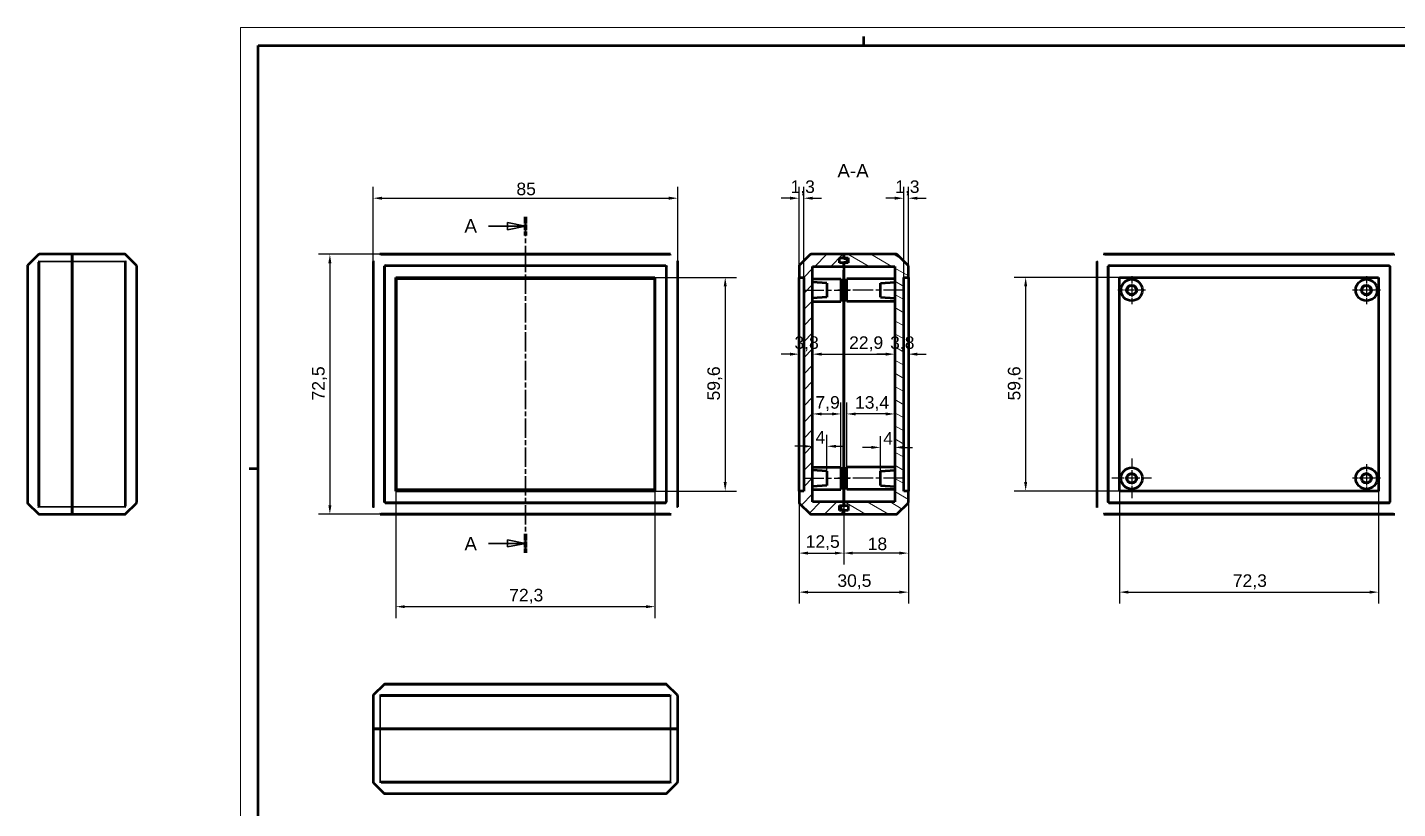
# Model space of a CAD drawing. Extents: x -59 to 594, y 0 to 420.
# Drawn here: x -59.4 to 322.9, y 202.1 to 420 of the extents above; entities that cross this region are included whole.
import ezdxf

# ---------------------------------------------------------------- set-up
doc = ezdxf.new("R2010")
doc.units = 0
doc.linetypes.add('CHAIN', pattern=[0.3543, 0.2362, -0.0295, 0.0591, -0.0295])
doc.linetypes.add('LONG_DASH_DOTTED', pattern=[0.3001, 0.2362, -0.0295, 0.0049, -0.0295])
doc.layers.get('0').update_dxf_attribs({"lineweight": 25})
for name, color, linetype, lineweight in [('Centro(ISO)', 179, 'CHAIN', 25), ('Geometria schizzo(ISO)', 7, 'Continuous', 50), ('Linea del centro(ISO)', 179, 'CHAIN', 25), ('Linee di vista in sezione(ISO)', 7, 'LONG_DASH_DOTTED', 35), ('Quote(ISO)', 7, 'Continuous', 25), ('Simboli(ISO)', 7, 'Continuous', 25), ('Spigoli tangenti visibili(ISO)', 251, 'Continuous', 30), ('Spigoli visibili(ISO)', 7, 'Continuous', 50), ('Tratteggio', 3, 'Continuous', 9)]:
    doc.layers.add(name, color=color, linetype=linetype, lineweight=lineweight)
doc.styles.add('DEFAULT-ISO~0', font='ARIAL.TTF')
doc.styles.add('Stile testo32', font='ARIAL.TTF')
doc.dimstyles.new('DEFAULT-ISO-Metodo 1b', dxfattribs={"dimtxt": 3.5, "dimasz": 2.5, "dimexe": 3.175, "dimexo": 0, "dimgap": 0.762, "dimtad": 1, "dimtoh": 1, "dimrnd": 1e-08, "dimtxsty": 'DEFAULT-ISO~0', "dimcen": 0.09, "dimdle": 10, "dimclrd": 2, "dimclre": 2, "dimclrt": 6, "dimazin": 2, "dimtfac": 0.714286, "dimtofl": 0, "dimtmove": 0, "dimatfit": 3, "dimfxl": 0, "dimtolj": 1, "dimlwd": 25, "dimlwe": 25, "dimarcsym": 0})

# ---------------------------------------------------------------- blocks, each defined once
blk = doc.blocks.new('SezioneConv2d0')
at = {"layer": 'Linee di vista in sezione(ISO)', "linetype": 'CHAIN', "ltscale": 22.695393}
blk.add_line((79.54, 367.16), (79.54, 273.47), dxfattribs=at)
at = {"layer": 'Linee di vista in sezione(ISO)', "lineweight": 70, "ltscale": 6.875532}
for p, q in [((79.54, 367.16), (79.54, 361.92)), ((79.54, 278.71), (79.54, 273.47))]:
    blk.add_line(p, q, dxfattribs=at)
at = {"layer": 'Linee di vista in sezione(ISO)', "linetype": 'Continuous'}
for p, q in [((69.23, 364.54), (74.54, 364.54)), ((79.54, 364.54), (74.54, 365.54)), ((74.54, 365.54), (74.54, 363.54)), ((74.54, 364.54), (79.54, 364.54)), ((74.54, 363.54), (79.54, 364.54)), ((69.23, 276.09), (74.54, 276.09)), ((79.54, 276.09), (74.54, 277.09)), ((74.54, 277.09), (74.54, 275.09)), ((74.54, 276.09), (79.54, 276.09)), ((74.54, 275.09), (79.54, 276.09))]:
    blk.add_line(p, q, dxfattribs=at)
at = {"layer": 'Linee di vista in sezione(ISO)', "linetype": 'Continuous', "flags": 128}
for points in [[(74.54, 363.54), (79.54, 364.54)], [(74.54, 275.09), (79.54, 276.09)]]:
    blk.add_lwpolyline(points, dxfattribs=at)
at = {"layer": 'Linee di vista in sezione(ISO)'}
for points in [[(74.54, 363.54), (79.54, 364.54), (74.54, 365.54), (74.54, 363.54)], [(74.54, 275.09), (79.54, 276.09), (74.54, 277.09), (74.54, 275.09)]]:
    blk.add_solid(points, dxfattribs=at)
at = {"layer": 'Linee di vista in sezione(ISO)', "insert": (62.52, 362.78), "char_height": 3.75, "attachment_point": 7, "style": 'Stile testo32'}
blk.add_mtext('A', dxfattribs=at)
at = {"layer": 'Linee di vista in sezione(ISO)', "insert": (62.52, 274.1), "char_height": 3.75, "attachment_point": 7, "line_spacing_factor": 3.033425, "style": 'Stile testo32'}
blk.add_mtext('A', dxfattribs=at)
blk = doc.blocks.new('*D61')
at = {"layer": 'Defpoints', "color": 0, "linetype": 'Continuous'}
for p in [(115.69, 350.28), (115.69, 290.68), (135.28, 290.68)]:
    blk.add_point(p, dxfattribs=at)
at = {"layer": 'Quote(ISO)', "color": 2, "linetype": 'Continuous', "lineweight": 25}
for p, q in [((115.69, 350.28), (138.46, 350.28)), ((135.28, 347.78), (135.28, 293.18)), ((115.69, 290.68), (138.46, 290.68))]:
    blk.add_line(p, q, dxfattribs=at)
at = {"layer": 'Quote(ISO)', "color": 2, "linetype": 'Continuous'}
for points in [[(134.86, 347.78), (135.7, 347.78), (135.28, 350.28)], [(134.86, 293.18), (135.7, 293.18), (135.28, 290.68)]]:
    blk.add_solid(points, dxfattribs=at)
at = {"layer": 'Quote(ISO)', "color": 6, "linetype": 'Continuous', "lineweight": 25, "insert": (130.31, 315.94), "char_height": 3.5, "attachment_point": 1, "rotation": 90, "style": 'DEFAULT-ISO~0'}
blk.add_mtext('\\A1;59,6', dxfattribs=at)
blk = doc.blocks.new('*D62')
at = {"layer": 'Defpoints', "color": 0, "linetype": 'Continuous'}
for p in [(43.39, 290.68), (115.69, 290.68), (115.69, 258.43)]:
    blk.add_point(p, dxfattribs=at)
at = {"layer": 'Quote(ISO)', "color": 2, "linetype": 'Continuous', "lineweight": 25}
for p, q in [((43.39, 290.68), (43.39, 255.25)), ((115.69, 290.68), (115.69, 255.25)), ((45.89, 258.43), (113.19, 258.43))]:
    blk.add_line(p, q, dxfattribs=at)
at = {"layer": 'Quote(ISO)', "color": 2, "linetype": 'Continuous'}
for points in [[(45.89, 258.84), (45.89, 258.01), (43.39, 258.43)], [(113.19, 258.84), (113.19, 258.01), (115.69, 258.43)]]:
    blk.add_solid(points, dxfattribs=at)
at = {"layer": 'Quote(ISO)', "color": 6, "linetype": 'Continuous', "lineweight": 25, "insert": (75.01, 263.4), "char_height": 3.5, "attachment_point": 1, "style": 'DEFAULT-ISO~0'}
blk.add_mtext('\\A1;72,3', dxfattribs=at)
blk = doc.blocks.new('*D63')
at = {"layer": 'Defpoints', "color": 0, "linetype": 'Continuous'}
for p in [(39.26, 356.73), (24.98, 284.23), (39.26, 284.23)]:
    blk.add_point(p, dxfattribs=at)
at = {"layer": 'Quote(ISO)', "color": 2, "linetype": 'Continuous', "lineweight": 25}
for p, q in [((39.26, 356.73), (21.81, 356.73)), ((24.98, 354.23), (24.98, 286.73)), ((39.26, 284.23), (21.81, 284.23))]:
    blk.add_line(p, q, dxfattribs=at)
at = {"layer": 'Quote(ISO)', "color": 2, "linetype": 'Continuous'}
for points in [[(24.56, 354.23), (25.4, 354.23), (24.98, 356.73)], [(24.56, 286.73), (25.4, 286.73), (24.98, 284.23)]]:
    blk.add_solid(points, dxfattribs=at)
at = {"layer": 'Quote(ISO)', "color": 6, "linetype": 'Continuous', "lineweight": 25, "insert": (20.01, 315.94), "char_height": 3.5, "attachment_point": 1, "rotation": 90, "style": 'DEFAULT-ISO~0'}
blk.add_mtext('\\A1;72,5', dxfattribs=at)
blk = doc.blocks.new('*D64')
at = {"layer": 'Defpoints', "color": 0, "linetype": 'Continuous'}
for p in [(122.04, 372.36), (37.04, 354.51), (122.04, 354.51)]:
    blk.add_point(p, dxfattribs=at)
at = {"layer": 'Quote(ISO)', "color": 2, "linetype": 'Continuous', "lineweight": 25}
for p, q in [((37.04, 354.51), (37.04, 375.54)), ((122.04, 354.51), (122.04, 375.54)), ((39.54, 372.36), (119.54, 372.36))]:
    blk.add_line(p, q, dxfattribs=at)
at = {"layer": 'Quote(ISO)', "color": 2, "linetype": 'Continuous'}
for points in [[(39.54, 372.78), (39.54, 371.94), (37.04, 372.36)], [(119.54, 372.78), (119.54, 371.94), (122.04, 372.36)]]:
    blk.add_solid(points, dxfattribs=at)
at = {"layer": 'Quote(ISO)', "color": 6, "linetype": 'Continuous', "lineweight": 25, "insert": (77.02, 376.7), "char_height": 3.5, "attachment_point": 1, "style": 'DEFAULT-ISO~0'}
blk.add_mtext('\\A1;85', dxfattribs=at)
blk = doc.blocks.new('*D65')
at = {"layer": 'Defpoints', "color": 0, "linetype": 'Continuous'}
for p in [(157.18, 372.36), (155.88, 350.28), (157.18, 350.28)]:
    blk.add_point(p, dxfattribs=at)
at = {"layer": 'Quote(ISO)', "color": 2, "linetype": 'Continuous', "lineweight": 25}
for p, q in [((155.88, 350.28), (155.88, 375.54)), ((157.18, 350.28), (157.18, 375.54)), ((153.38, 372.36), (150.88, 372.36)), ((159.68, 372.36), (162.18, 372.36))]:
    blk.add_line(p, q, dxfattribs=at)
at = {"layer": 'Quote(ISO)', "color": 2, "linetype": 'Continuous'}
for points in [[(153.38, 372.78), (153.38, 371.94), (155.88, 372.36)], [(159.68, 372.78), (159.68, 371.94), (157.18, 372.36)]]:
    blk.add_solid(points, dxfattribs=at)
at = {"layer": 'Quote(ISO)', "color": 6, "linetype": 'Continuous', "lineweight": 25, "insert": (153.5, 377.33), "char_height": 3.5, "attachment_point": 1, "style": 'DEFAULT-ISO~0'}
blk.add_mtext('\\A1;1,3', dxfattribs=at)
blk = doc.blocks.new('*D66')
at = {"layer": 'Defpoints', "color": 0, "linetype": 'Continuous'}
for p in [(185.08, 372.36), (185.08, 350.28), (186.38, 350.28)]:
    blk.add_point(p, dxfattribs=at)
at = {"layer": 'Quote(ISO)', "color": 2, "linetype": 'Continuous', "lineweight": 25}
for p, q in [((185.08, 350.28), (185.08, 375.54)), ((186.38, 350.28), (186.38, 375.54)), ((182.58, 372.36), (180.08, 372.36)), ((188.88, 372.36), (191.38, 372.36))]:
    blk.add_line(p, q, dxfattribs=at)
at = {"layer": 'Quote(ISO)', "color": 2, "linetype": 'Continuous'}
for points in [[(182.58, 372.78), (182.58, 371.94), (185.08, 372.36)], [(188.88, 372.78), (188.88, 371.94), (186.38, 372.36)]]:
    blk.add_solid(points, dxfattribs=at)
at = {"layer": 'Quote(ISO)', "color": 6, "linetype": 'Continuous', "lineweight": 25, "insert": (182.7, 377.33), "char_height": 3.5, "attachment_point": 1, "style": 'DEFAULT-ISO~0'}
blk.add_mtext('\\A1;1,3', dxfattribs=at)
blk = doc.blocks.new('*D67')
at = {"layer": 'Defpoints', "color": 0, "linetype": 'Continuous'}
for p in [(155.88, 287.59), (168.38, 287.63), (168.38, 273.37)]:
    blk.add_point(p, dxfattribs=at)
at = {"layer": 'Quote(ISO)', "color": 2, "linetype": 'Continuous', "lineweight": 25}
for p, q in [((155.88, 287.59), (155.88, 270.19)), ((168.38, 287.63), (168.38, 270.19)), ((158.38, 273.37), (165.88, 273.37))]:
    blk.add_line(p, q, dxfattribs=at)
at = {"layer": 'Quote(ISO)', "color": 2, "linetype": 'Continuous'}
for points in [[(158.38, 273.78), (158.38, 272.95), (155.88, 273.37)], [(165.88, 273.78), (165.88, 272.95), (168.38, 273.37)]]:
    blk.add_solid(points, dxfattribs=at)
at = {"layer": 'Quote(ISO)', "color": 6, "linetype": 'Continuous', "lineweight": 25, "insert": (157.73, 278.34), "char_height": 3.5, "attachment_point": 1, "style": 'DEFAULT-ISO~0'}
blk.add_mtext('\\A1;12,5', dxfattribs=at)
blk = doc.blocks.new('*D68')
at = {"layer": 'Defpoints', "color": 0, "linetype": 'Continuous'}
for p in [(186.38, 290.68), (168.38, 287.63), (168.38, 273.37)]:
    blk.add_point(p, dxfattribs=at)
at = {"layer": 'Quote(ISO)', "color": 2, "linetype": 'Continuous', "lineweight": 25}
for p, q in [((186.38, 290.68), (186.38, 270.19)), ((168.38, 287.63), (168.38, 270.19)), ((183.88, 273.37), (170.88, 273.37))]:
    blk.add_line(p, q, dxfattribs=at)
at = {"layer": 'Quote(ISO)', "color": 2, "linetype": 'Continuous'}
for points in [[(170.88, 273.78), (170.88, 272.95), (168.38, 273.37)], [(183.88, 273.78), (183.88, 272.95), (186.38, 273.37)]]:
    blk.add_solid(points, dxfattribs=at)
at = {"layer": 'Quote(ISO)', "color": 6, "linetype": 'Continuous', "lineweight": 25, "insert": (175.03, 277.7), "char_height": 3.5, "attachment_point": 1, "style": 'DEFAULT-ISO~0'}
blk.add_mtext('\\A1;18', dxfattribs=at)
blk = doc.blocks.new('*D73')
at = {"layer": 'Defpoints', "color": 0, "linetype": 'Continuous'}
for p in [(155.88, 290.68), (186.38, 290.68), (186.38, 262.48)]:
    blk.add_point(p, dxfattribs=at)
at = {"layer": 'Quote(ISO)', "color": 2, "linetype": 'Continuous', "lineweight": 25}
for p, q in [((155.88, 290.68), (155.88, 259.3)), ((186.38, 290.68), (186.38, 259.3)), ((158.38, 262.48), (183.88, 262.48))]:
    blk.add_line(p, q, dxfattribs=at)
at = {"layer": 'Quote(ISO)', "color": 2, "linetype": 'Continuous'}
for points in [[(158.38, 262.89), (158.38, 262.06), (155.88, 262.48)], [(183.88, 262.89), (183.88, 262.06), (186.38, 262.48)]]:
    blk.add_solid(points, dxfattribs=at)
at = {"layer": 'Quote(ISO)', "color": 6, "linetype": 'Continuous', "lineweight": 25, "insert": (166.57, 267.45), "char_height": 3.5, "attachment_point": 1, "style": 'DEFAULT-ISO~0'}
blk.add_mtext('\\A1;30,5', dxfattribs=at)
blk = doc.blocks.new('*D74')
at = {"layer": 'Defpoints', "color": 0, "linetype": 'Continuous'}
for p in [(159.68, 329.36), (182.58, 329.36), (182.58, 328.86)]:
    blk.add_point(p, dxfattribs=at)
at = {"layer": 'Quote(ISO)', "color": 2, "linetype": 'Continuous', "lineweight": 25}
blk.add_line((162.18, 328.86), (180.08, 328.86), dxfattribs=at)
at = {"layer": 'Quote(ISO)', "color": 2, "linetype": 'Continuous'}
for points in [[(162.18, 329.27), (162.18, 328.44), (159.68, 328.86)], [(180.08, 329.27), (180.08, 328.44), (182.58, 328.86)]]:
    blk.add_solid(points, dxfattribs=at)
at = {"layer": 'Quote(ISO)', "color": 6, "linetype": 'Continuous', "lineweight": 25, "insert": (169.85, 333.83), "char_height": 3.5, "attachment_point": 1, "style": 'DEFAULT-ISO~0'}
blk.add_mtext('\\A1;22,9', dxfattribs=at)
blk = doc.blocks.new('*D75')
at = {"layer": 'Defpoints', "color": 0, "linetype": 'Continuous'}
for p in [(159.68, 328.86), (155.88, 322.98), (159.68, 322.98)]:
    blk.add_point(p, dxfattribs=at)
at = {"layer": 'Quote(ISO)', "color": 2, "linetype": 'Continuous', "lineweight": 25}
for p, q in [((153.38, 328.86), (150.88, 328.86)), ((162.18, 328.86), (164.68, 328.86))]:
    blk.add_line(p, q, dxfattribs=at)
at = {"layer": 'Quote(ISO)', "color": 2, "linetype": 'Continuous'}
for points in [[(153.38, 329.27), (153.38, 328.44), (155.88, 328.86)], [(162.18, 329.27), (162.18, 328.44), (159.68, 328.86)]]:
    blk.add_solid(points, dxfattribs=at)
at = {"layer": 'Quote(ISO)', "color": 6, "linetype": 'Continuous', "lineweight": 25, "insert": (154.59, 333.83), "char_height": 3.5, "attachment_point": 1, "style": 'DEFAULT-ISO~0'}
blk.add_mtext('\\A1;3,8', dxfattribs=at)
blk = doc.blocks.new('*D76')
at = {"layer": 'Defpoints', "color": 0, "linetype": 'Continuous'}
for p in [(182.58, 329.36), (182.58, 328.86), (186.38, 329.36)]:
    blk.add_point(p, dxfattribs=at)
at = {"layer": 'Quote(ISO)', "color": 2, "linetype": 'Continuous', "lineweight": 25}
for p, q in [((180.08, 328.86), (177.58, 328.86)), ((188.88, 328.86), (191.38, 328.86))]:
    blk.add_line(p, q, dxfattribs=at)
at = {"layer": 'Quote(ISO)', "color": 2, "linetype": 'Continuous'}
for points in [[(180.08, 329.27), (180.08, 328.44), (182.58, 328.86)], [(188.88, 329.27), (188.88, 328.44), (186.38, 328.86)]]:
    blk.add_solid(points, dxfattribs=at)
at = {"layer": 'Quote(ISO)', "color": 6, "linetype": 'Continuous', "lineweight": 25, "insert": (181.29, 333.83), "char_height": 3.5, "attachment_point": 1, "style": 'DEFAULT-ISO~0'}
blk.add_mtext('\\A1;3,8', dxfattribs=at)
blk = doc.blocks.new('*D98')
at = {"layer": 'Defpoints', "color": 0, "linetype": 'Continuous'}
for p in [(159.68, 303.16), (163.68, 303.16), (163.68, 296.2)]:
    blk.add_point(p, dxfattribs=at)
at = {"layer": 'Quote(ISO)', "color": 2, "linetype": 'Continuous', "lineweight": 25}
for p, q in [((163.68, 296.2), (163.68, 306.33)), ((157.18, 303.16), (154.68, 303.16)), ((166.18, 303.16), (168.68, 303.16))]:
    blk.add_line(p, q, dxfattribs=at)
at = {"layer": 'Quote(ISO)', "color": 2, "linetype": 'Continuous'}
for points in [[(157.18, 303.57), (157.18, 302.74), (159.68, 303.16)], [(166.18, 303.57), (166.18, 302.74), (163.68, 303.16)]]:
    blk.add_solid(points, dxfattribs=at)
at = {"layer": 'Quote(ISO)', "color": 6, "linetype": 'Continuous', "lineweight": 25, "insert": (160.47, 307.42), "char_height": 3.5, "attachment_point": 1, "style": 'DEFAULT-ISO~0'}
blk.add_mtext('\\A1;4', dxfattribs=at)
blk = doc.blocks.new('*D99')
at = {"layer": 'Defpoints', "color": 0, "linetype": 'Continuous'}
for p in [(178.58, 302.86), (182.58, 302.86), (178.58, 296.2)]:
    blk.add_point(p, dxfattribs=at)
at = {"layer": 'Quote(ISO)', "color": 2, "linetype": 'Continuous', "lineweight": 25}
for p, q in [((178.58, 296.2), (178.58, 306.03)), ((176.08, 302.86), (173.58, 302.86)), ((185.08, 302.86), (187.58, 302.86))]:
    blk.add_line(p, q, dxfattribs=at)
at = {"layer": 'Quote(ISO)', "color": 2, "linetype": 'Continuous'}
for points in [[(176.08, 303.27), (176.08, 302.44), (178.58, 302.86)], [(185.08, 303.27), (185.08, 302.44), (182.58, 302.86)]]:
    blk.add_solid(points, dxfattribs=at)
at = {"layer": 'Quote(ISO)', "color": 6, "linetype": 'Continuous', "lineweight": 25, "insert": (179.37, 307.12), "char_height": 3.5, "attachment_point": 1, "style": 'DEFAULT-ISO~0'}
blk.add_mtext('\\A1;4', dxfattribs=at)
blk = doc.blocks.new('*D100')
at = {"layer": 'Defpoints', "color": 0, "linetype": 'Continuous'}
for p in [(159.68, 311.22), (167.58, 312.18), (167.58, 297.38)]:
    blk.add_point(p, dxfattribs=at)
at = {"layer": 'Quote(ISO)', "color": 2, "linetype": 'Continuous', "lineweight": 25}
for p, q in [((167.58, 297.38), (167.58, 315.35)), ((162.18, 312.18), (165.08, 312.18))]:
    blk.add_line(p, q, dxfattribs=at)
at = {"layer": 'Quote(ISO)', "color": 2, "linetype": 'Continuous'}
for points in [[(162.18, 312.59), (162.18, 311.76), (159.68, 312.18)], [(165.08, 312.59), (165.08, 311.76), (167.58, 312.18)]]:
    blk.add_solid(points, dxfattribs=at)
at = {"layer": 'Quote(ISO)', "color": 6, "linetype": 'Continuous', "lineweight": 25, "insert": (160.45, 317.15), "char_height": 3.5, "attachment_point": 1, "style": 'DEFAULT-ISO~0'}
blk.add_mtext('\\A1;7,9', dxfattribs=at)
blk = doc.blocks.new('*D101')
at = {"layer": 'Defpoints', "color": 0, "linetype": 'Continuous'}
for p in [(169.18, 312.18), (182.58, 311.22), (169.18, 297.38)]:
    blk.add_point(p, dxfattribs=at)
at = {"layer": 'Quote(ISO)', "color": 2, "linetype": 'Continuous', "lineweight": 25}
for p, q in [((169.18, 297.38), (169.18, 315.35)), ((180.08, 312.18), (171.68, 312.18))]:
    blk.add_line(p, q, dxfattribs=at)
at = {"layer": 'Quote(ISO)', "color": 2, "linetype": 'Continuous'}
for points in [[(171.68, 312.59), (171.68, 311.76), (169.18, 312.18)], [(180.08, 312.59), (180.08, 311.76), (182.58, 312.18)]]:
    blk.add_solid(points, dxfattribs=at)
at = {"layer": 'Quote(ISO)', "color": 6, "linetype": 'Continuous', "lineweight": 25, "insert": (171.5, 317.15), "char_height": 3.5, "attachment_point": 1, "style": 'DEFAULT-ISO~0'}
blk.add_mtext('\\A1;13,4', dxfattribs=at)
blk = doc.blocks.new('Bordi A2')
at = {"layer": 'Geometria schizzo(ISO)', "color": 4, "lineweight": 18}
for p, q in [((0, 420), (594, 420)), ((0, 0), (0, 420))]:
    blk.add_line(p, q, dxfattribs=at)
at = {"layer": 'Geometria schizzo(ISO)'}
for p, q in [((174, 415), (174, 417.5)), ((5, 5), (5, 415)), ((5, 415), (589, 415)), ((2.5, 297), (5, 297))]:
    blk.add_line(p, q, dxfattribs=at)
blk = doc.blocks.new('*D102')
at = {"layer": 'Defpoints', "color": 0, "linetype": 'Continuous'}
for p in [(245.29, 290.68), (317.59, 290.68), (317.59, 262.48)]:
    blk.add_point(p, dxfattribs=at)
at = {"layer": 'Quote(ISO)', "color": 2, "linetype": 'Continuous', "lineweight": 25}
for p, q in [((245.29, 290.68), (245.29, 259.3)), ((317.59, 290.68), (317.59, 259.3)), ((247.79, 262.48), (315.09, 262.48))]:
    blk.add_line(p, q, dxfattribs=at)
at = {"layer": 'Quote(ISO)', "color": 2, "linetype": 'Continuous'}
for points in [[(247.79, 262.89), (247.79, 262.06), (245.29, 262.48)], [(315.09, 262.89), (315.09, 262.06), (317.59, 262.48)]]:
    blk.add_solid(points, dxfattribs=at)
at = {"layer": 'Quote(ISO)', "color": 6, "linetype": 'Continuous', "lineweight": 25, "insert": (276.91, 267.45), "char_height": 3.5, "attachment_point": 1, "style": 'DEFAULT-ISO~0'}
blk.add_mtext('\\A1;72,3', dxfattribs=at)
blk = doc.blocks.new('*D103')
at = {"layer": 'Defpoints', "color": 0, "linetype": 'Continuous'}
for p in [(245.29, 350.28), (219.11, 290.68), (245.29, 290.68)]:
    blk.add_point(p, dxfattribs=at)
at = {"layer": 'Quote(ISO)', "color": 2, "linetype": 'Continuous', "lineweight": 25}
for p, q in [((245.29, 350.28), (215.94, 350.28)), ((219.11, 347.78), (219.11, 293.18)), ((245.29, 290.68), (215.94, 290.68))]:
    blk.add_line(p, q, dxfattribs=at)
at = {"layer": 'Quote(ISO)', "color": 2, "linetype": 'Continuous'}
for points in [[(218.69, 347.78), (219.53, 347.78), (219.11, 350.28)], [(218.69, 293.18), (219.53, 293.18), (219.11, 290.68)]]:
    blk.add_solid(points, dxfattribs=at)
at = {"layer": 'Quote(ISO)', "color": 6, "linetype": 'Continuous', "lineweight": 25, "insert": (214.14, 315.94), "char_height": 3.5, "attachment_point": 1, "rotation": 90, "style": 'DEFAULT-ISO~0'}
blk.add_mtext('\\A1;59,6', dxfattribs=at)

msp = doc.modelspace()

# ---------------------------------------------------------------- hatches: boundary and pattern name
at = {"layer": 'Tratteggio'}
h = msp.add_hatch(dxfattribs=at)
h.set_pattern_fill('ANSI31', color=256, scale=25.4, style=0)
h.set_pattern_definition([(45, (0, 0), (-2.245064, 2.245064), [])])
edge = h.paths.add_edge_path()
edge.add_line((168.376, 353.332), (168.376, 354.332))
edge.add_line((168.376, 354.332), (167.176, 354.332))
edge.add_line((167.176, 354.332), (167.176, 355.732))
edge.add_line((167.176, 355.732), (168.376, 355.732))
edge.add_line((168.376, 355.732), (168.376, 356.732))
edge.add_line((168.376, 356.732), (159.233, 356.732))
edge.add_ellipse((159.233, 356.232), major_axis=(0, 0.5), ratio=1, start_angle=0, end_angle=45)
edge.add_line((158.879, 356.585), (156.022, 353.728))
edge.add_ellipse((156.376, 353.374), major_axis=(-0.354, 0.354), ratio=1, start_angle=0, end_angle=45)
edge.add_line((155.876, 353.374), (155.876, 350.282))
edge.add_line((155.876, 350.282), (157.176, 350.282))
edge.add_line((157.176, 350.282), (157.176, 290.682))
edge.add_line((157.176, 290.682), (155.876, 290.682))
edge.add_line((155.876, 290.682), (155.876, 287.589))
edge.add_ellipse((156.376, 287.589), major_axis=(-0.5, 0), ratio=1, start_angle=0, end_angle=45)
edge.add_line((156.022, 287.235), (158.879, 284.378))
edge.add_ellipse((159.233, 284.732), major_axis=(-0.354, -0.354), ratio=1, start_angle=0, end_angle=45)
edge.add_line((159.233, 284.232), (168.376, 284.232))
edge.add_line((168.376, 284.232), (168.376, 285.232))
edge.add_line((168.376, 285.232), (167.176, 285.232))
edge.add_line((167.176, 285.232), (167.176, 286.632))
edge.add_line((167.176, 286.632), (168.376, 286.632))
edge.add_line((168.376, 286.632), (168.376, 287.632))
edge.add_line((168.376, 287.632), (159.676, 287.632))
edge.add_line((159.676, 287.632), (159.676, 353.332))
edge.add_line((159.676, 353.332), (168.376, 353.332))
h = msp.add_hatch(dxfattribs=at)
h.set_pattern_fill('ANSI31', color=256, scale=25.4, angle=-75, style=0)
h.set_pattern_definition([(330, (0, 0), (1.5875, 2.74963), [])])
edge = h.paths.add_edge_path()
edge.add_line((168.376, 287.632), (168.376, 286.632))
edge.add_line((168.376, 286.632), (169.576, 286.632))
edge.add_line((169.576, 286.632), (169.576, 285.232))
edge.add_line((169.576, 285.232), (168.376, 285.232))
edge.add_line((168.376, 285.232), (168.376, 284.232))
edge.add_line((168.376, 284.232), (183.019, 284.232))
edge.add_ellipse((183.019, 284.732), major_axis=(0, -0.5), ratio=1, start_angle=0, end_angle=45)
edge.add_line((183.372, 284.378), (186.229, 287.235))
edge.add_ellipse((185.876, 287.589), major_axis=(0.354, -0.354), ratio=1, start_angle=0, end_angle=45)
edge.add_line((186.376, 287.589), (186.376, 290.682))
edge.add_line((186.376, 290.682), (185.076, 290.682))
edge.add_line((185.076, 290.682), (185.076, 350.282))
edge.add_line((185.076, 350.282), (186.376, 350.282))
edge.add_line((186.376, 350.282), (186.376, 353.374))
edge.add_ellipse((185.876, 353.374), major_axis=(0.5, 0), ratio=1, start_angle=0, end_angle=45)
edge.add_line((186.229, 353.728), (183.372, 356.585))
edge.add_ellipse((183.019, 356.232), major_axis=(0.354, 0.354), ratio=1, start_angle=0, end_angle=45)
edge.add_line((183.019, 356.732), (168.376, 356.732))
edge.add_line((168.376, 356.732), (168.376, 355.732))
edge.add_line((168.376, 355.732), (169.576, 355.732))
edge.add_line((169.576, 355.732), (169.576, 354.332))
edge.add_line((169.576, 354.332), (168.376, 354.332))
edge.add_line((168.376, 354.332), (168.376, 353.332))
edge.add_line((168.376, 353.332), (182.576, 353.332))
edge.add_line((182.576, 353.332), (182.576, 287.632))
edge.add_line((182.576, 287.632), (168.376, 287.632))

# ---------------------------------------------------------------- linework, layer by layer
at = {"layer": 'Centro(ISO)', "linetype": 'CHAIN', "ltscale": 8.667317}
for p, q in [((248.691, 350.632), (248.691, 342.832)), ((314.191, 350.632), (314.191, 342.832)), ((252.591, 346.732), (244.791, 346.732)), ((318.091, 346.732), (310.291, 346.732)), ((314.191, 298.132), (314.191, 290.332)), ((318.091, 294.232), (310.291, 294.232))]:
    msp.add_line(p, q, dxfattribs=at)
at = {"layer": 'Centro(ISO)', "linetype": 'CHAIN', "ltscale": 12.223182}
for p, q in [((248.691, 299.732), (248.691, 288.732)), ((254.191, 294.232), (243.191, 294.232))]:
    msp.add_line(p, q, dxfattribs=at)
at = {"layer": 'Linea del centro(ISO)', "linetype": 'CHAIN', "ltscale": 23.990969}
for p, q in [((157.176, 346.732), (170.076, 346.732)), ((185.076, 346.732), (166.676, 346.732)), ((157.176, 294.232), (170.076, 294.232)), ((185.076, 294.232), (166.676, 294.232))]:
    msp.add_line(p, q, dxfattribs=at)
at = {"layer": 'Spigoli tangenti visibili(ISO)'}
for p, q in [((39.26, 356.585), (39.26, 356.732)), ((39.26, 356.585), (119.82, 356.585)), ((119.82, 356.732), (119.82, 356.585)), ((241.161, 356.585), (241.161, 356.732)), ((241.161, 356.585), (321.721, 356.585)), ((321.721, 356.732), (321.721, 356.585)), ((-59.27, 353.374), (-59.416, 353.374)), ((-59.27, 287.589), (-59.27, 353.374)), ((-56.048, 354.732), (-56.414, 354.767)), ((-56.059, 354.512), (-56.413, 354.512)), ((-56.413, 354.512), (-56.413, 286.452)), ((-56.059, 286.452), (-56.059, 354.512)), ((-56.048, 354.732), (-46.916, 354.732)), ((-46.916, 354.732), (-32.284, 354.732)), ((-31.918, 354.767), (-32.284, 354.732)), ((-31.92, 354.512), (-32.273, 354.512)), ((-32.273, 354.512), (-32.273, 286.452)), ((-31.92, 286.452), (-31.92, 354.512)), ((-28.916, 353.374), (-29.063, 353.374)), ((-29.063, 353.374), (-29.063, 287.589)), ((37.186, 354.512), (37.04, 354.512)), ((37.186, 286.452), (37.186, 354.512)), ((40.397, 353.374), (40.043, 353.374)), ((40.043, 353.374), (40.043, 287.589)), ((40.397, 353.374), (40.397, 353.728)), ((118.682, 353.728), (40.397, 353.728)), ((40.397, 353.374), (118.682, 353.374)), ((40.397, 287.589), (40.397, 353.374)), ((118.682, 353.374), (118.682, 353.728)), ((119.036, 353.374), (118.683, 353.374)), ((118.683, 353.374), (118.683, 287.589)), ((119.036, 287.589), (119.036, 353.374)), ((122.04, 354.512), (121.893, 354.512)), ((121.893, 354.512), (121.893, 286.452)), ((239.088, 354.512), (238.941, 354.512)), ((239.088, 286.452), (239.088, 354.512)), ((242.298, 353.374), (241.945, 353.374)), ((241.945, 353.374), (241.945, 287.589)), ((242.298, 287.589), (242.298, 353.374)), ((242.299, 353.374), (242.299, 353.728)), ((320.583, 353.728), (242.299, 353.728)), ((242.299, 353.374), (320.583, 353.374)), ((320.583, 353.374), (320.583, 353.728)), ((320.938, 353.374), (320.584, 353.374)), ((320.584, 353.374), (320.584, 287.589)), ((320.938, 287.589), (320.938, 353.374)), ((-59.27, 287.589), (-59.416, 287.589)), ((-28.916, 287.589), (-29.063, 287.589)), ((40.397, 287.589), (40.043, 287.589)), ((40.397, 287.235), (40.397, 287.589)), ((118.682, 287.589), (40.397, 287.589)), ((40.397, 287.235), (118.682, 287.235)), ((118.682, 287.235), (118.682, 287.589)), ((119.036, 287.589), (118.683, 287.589)), ((242.298, 287.589), (241.945, 287.589)), ((242.299, 287.235), (242.299, 287.589)), ((320.583, 287.589), (242.299, 287.589)), ((242.299, 287.235), (320.583, 287.235)), ((320.583, 287.235), (320.583, 287.589)), ((320.938, 287.589), (320.584, 287.589)), ((-56.048, 286.232), (-56.414, 286.197)), ((-56.059, 286.452), (-56.413, 286.452)), ((-46.916, 286.232), (-56.048, 286.232)), ((-32.284, 286.232), (-46.916, 286.232)), ((-31.918, 286.197), (-32.284, 286.232)), ((-31.92, 286.452), (-32.273, 286.452)), ((37.186, 286.452), (37.04, 286.452)), ((39.26, 284.378), (39.26, 284.232)), ((119.82, 284.378), (39.26, 284.378)), ((119.82, 284.232), (119.82, 284.378)), ((122.04, 286.452), (121.893, 286.452)), ((239.088, 286.452), (238.941, 286.452)), ((241.161, 284.378), (241.161, 284.232)), ((321.721, 284.378), (241.161, 284.378)), ((321.721, 284.232), (321.721, 284.378)), ((39.04, 233.436), (39.005, 233.802)), ((39.04, 224.304), (39.04, 233.436)), ((119.82, 233.801), (39.26, 233.801)), ((39.26, 233.447), (39.26, 233.801)), ((39.26, 233.447), (119.82, 233.447)), ((40.397, 236.804), (40.397, 236.658)), ((40.397, 236.658), (118.682, 236.658)), ((118.682, 236.804), (118.682, 236.658)), ((119.82, 233.801), (119.82, 233.447)), ((120.075, 233.802), (120.04, 233.436)), ((120.04, 233.436), (120.04, 224.304)), ((39.04, 209.672), (39.04, 224.304)), ((120.04, 224.304), (120.04, 209.672)), ((39.005, 209.306), (39.04, 209.672)), ((119.82, 209.661), (39.26, 209.661)), ((39.26, 209.308), (39.26, 209.661)), ((39.26, 209.308), (119.82, 209.308)), ((40.397, 206.304), (40.397, 206.451)), ((118.682, 206.451), (40.397, 206.451)), ((118.682, 206.304), (118.682, 206.451)), ((119.82, 209.661), (119.82, 209.308)), ((120.04, 209.672), (120.075, 209.306))]:
    msp.add_line(p, q, dxfattribs=at)
at = {"layer": 'Spigoli tangenti visibili(ISO)', "flags": 128}
for points in [[(-56.414, 356.57), (-56.411, 356.56)], [(-56.413, 356.585), (-56.413, 356.585)], [(-32.284, 356.732), (-32.292, 356.727)], [(-31.918, 356.57), (-31.918, 356.571)], [(39.005, 356.57), (39.015, 356.571)], [(119.82, 356.585), (119.752, 356.476)], [(119.82, 356.585), (119.83, 356.585)], [(120.075, 356.57), (120.186, 356.56)], [(240.906, 356.57), (240.917, 356.571)], [(321.721, 356.585), (321.653, 356.476)], [(321.721, 356.585), (321.732, 356.585)], [(321.976, 356.57), (322.088, 356.56)], [(-59.27, 353.374), (-59.279, 353.395)], [(-59.27, 353.374), (-59.171, 353.461)], [(-56.414, 354.767), (-56.414, 354.756)], [(-56.059, 354.512), (-56.059, 354.521)], [(-56.048, 354.732), (-56.04, 354.861)], [(-32.284, 354.732), (-32.283, 354.722)], [(-31.918, 354.767), (-31.921, 354.878)], [(-31.92, 354.512), (-31.919, 354.522)], [(-31.92, 354.512), (-31.811, 354.444)], [(-29.063, 353.728), (-29.053, 353.718)], [(37.186, 354.512), (37.187, 354.522)], [(37.186, 354.512), (37.295, 354.444)], [(37.201, 354.767), (37.212, 354.878)], [(40.397, 353.728), (40.31, 353.827)], [(40.397, 353.728), (40.377, 353.718)], [(40.397, 353.374), (40.397, 353.374)], [(118.682, 353.374), (118.682, 353.374)], [(119.036, 353.374), (119.026, 353.395)], [(119.036, 353.374), (119.135, 353.461)], [(121.878, 354.767), (121.879, 354.756)], [(239.088, 354.512), (239.088, 354.522)], [(239.088, 354.512), (239.196, 354.444)], [(239.102, 354.767), (239.113, 354.878)], [(242.299, 353.728), (242.211, 353.827)], [(242.299, 353.728), (242.278, 353.718)], [(242.298, 353.374), (242.298, 353.374)], [(320.583, 353.374), (320.583, 353.374)], [(320.938, 353.374), (320.927, 353.395)], [(320.938, 353.374), (321.036, 353.461)], [(-59.27, 287.235), (-59.279, 287.245)], [(-29.063, 287.589), (-29.161, 287.502)], [(-29.063, 287.589), (-29.053, 287.569)], [(40.043, 287.589), (39.944, 287.502)], [(40.043, 287.589), (40.053, 287.569)], [(40.397, 287.589), (40.397, 287.589)], [(118.682, 287.235), (118.703, 287.245)], [(118.682, 287.235), (118.77, 287.136)], [(118.683, 287.589), (118.683, 287.589)], [(241.945, 287.589), (241.846, 287.502)], [(241.945, 287.589), (241.955, 287.569)], [(242.299, 287.589), (242.299, 287.589)], [(320.583, 287.235), (320.604, 287.245)], [(320.583, 287.235), (320.671, 287.136)], [(320.584, 287.589), (320.584, 287.589)], [(-56.413, 286.452), (-56.521, 286.52)], [(-56.414, 286.197), (-56.411, 286.085)], [(-56.414, 284.393), (-56.414, 284.392)], [(-56.413, 286.452), (-56.413, 286.441)], [(-56.048, 286.232), (-56.049, 286.241)], [(-56.048, 284.232), (-56.04, 284.236)], [(-32.284, 286.232), (-32.292, 286.101)], [(-32.273, 286.452), (-32.273, 286.442)], [(-31.918, 284.393), (-31.921, 284.404)], [(-31.92, 284.378), (-31.919, 284.379)], [(-31.918, 286.197), (-31.918, 286.207)], [(37.201, 286.197), (37.2, 286.207)], [(39.005, 284.393), (38.893, 284.404)], [(39.26, 284.378), (39.249, 284.379)], [(39.26, 284.378), (39.328, 284.487)], [(120.075, 284.393), (120.064, 284.392)], [(121.893, 286.452), (121.784, 286.52)], [(121.878, 286.197), (121.868, 286.085)], [(121.893, 286.452), (121.893, 286.441)], [(239.102, 286.197), (239.102, 286.207)], [(240.906, 284.393), (240.795, 284.404)], [(241.161, 284.378), (241.15, 284.379)], [(241.161, 284.378), (241.229, 284.487)], [(321.976, 284.393), (321.966, 284.392)], [(37.04, 233.436), (37.044, 233.428)], [(37.201, 233.802), (37.2, 233.802)], [(39.005, 233.802), (38.893, 233.799)], [(39.04, 233.436), (39.049, 233.437)], [(39.26, 233.801), (39.249, 233.801)], [(39.26, 233.801), (39.328, 233.909)], [(40.043, 236.658), (40.054, 236.667)], [(118.682, 236.658), (118.703, 236.667)], [(118.682, 236.658), (118.77, 236.559)], [(119.82, 233.447), (119.829, 233.447)], [(120.04, 233.436), (120.17, 233.428)], [(120.075, 233.802), (120.064, 233.802)], [(121.878, 233.802), (121.868, 233.799)], [(121.893, 233.801), (121.893, 233.801)], [(37.186, 209.308), (37.187, 209.307)], [(37.201, 209.306), (37.212, 209.309)], [(39.04, 209.672), (38.91, 209.68)], [(39.005, 209.306), (39.015, 209.306)], [(39.26, 209.661), (39.25, 209.661)], [(40.397, 206.451), (40.31, 206.55)], [(40.397, 206.451), (40.377, 206.441)], [(119.036, 206.451), (119.026, 206.441)], [(119.82, 209.308), (119.752, 209.199)], [(119.82, 209.308), (119.83, 209.307)], [(120.04, 209.672), (120.03, 209.671)], [(120.075, 209.306), (120.186, 209.309)], [(121.878, 209.306), (121.879, 209.306)], [(122.04, 209.672), (122.035, 209.68)]]:
    msp.add_lwpolyline(points, dxfattribs=at)
at = {"layer": 'Spigoli tangenti visibili(ISO)'}
for centre, major_axis, ratio, start_param, end_param in [((-56.048, 356.232), (0, 0.5), 0.9954731, 0, 0.82614), ((-32.284, 356.232), (0, 0.5), 0.9954731, 5.4570453, 6.2831853), ((39.04, 356.232), (0, 0.5), 0.0950435, 0, 0.82614), ((120.04, 356.232), (0, 0.5), 0.0950435, 5.4570453, 6.2831853), ((240.941, 356.232), (0, 0.5), 0.0950435, 0, 0.82614), ((321.941, 356.232), (0, 0.5), 0.0950435, 5.4570453, 6.2831853), ((37.54, 354.732), (-0.5, 0), 0.0950435, 5.4570453, 6.2831853), ((121.54, 354.732), (0.5, 0), 0.0950435, 0, 0.82614), ((239.441, 354.732), (-0.5, 0), 0.0950435, 5.4570453, 6.2831853), ((-56.048, 284.732), (0, -0.5), 0.9954731, 5.4570453, 6.2831853), ((-32.284, 284.732), (0, -0.5), 0.9954731, 0, 0.82614), ((37.54, 286.232), (-0.5, 0), 0.0950435, 0, 0.82614), ((39.04, 284.732), (0, -0.5), 0.0950435, 5.4570453, 6.2831853), ((120.04, 284.732), (0, -0.5), 0.0950435, 0, 0.82614), ((121.54, 286.232), (0.5, 0), 0.0950435, 5.4570453, 6.2831853), ((239.441, 286.232), (-0.5, 0), 0.0950435, 0, 0.82614), ((240.941, 284.732), (0, -0.5), 0.0950435, 5.4570453, 6.2831853), ((321.941, 284.732), (0, -0.5), 0.0950435, 0, 0.82614), ((37.54, 233.436), (-0.5, 0), 0.9954731, 5.4570453, 6.2831853), ((121.54, 233.436), (0.5, 0), 0.9954731, 0, 0.82614), ((37.54, 209.672), (-0.5, 0), 0.9954731, 0, 0.82614), ((121.54, 209.672), (0.5, 0), 0.9954731, 5.4570453, 6.2831853)]:
    msp.add_ellipse(centre, major_axis=major_axis, ratio=ratio, start_param=start_param, end_param=end_param, dxfattribs=at)
at = {"layer": 'Spigoli visibili(ISO)'}
for p, q in [((-56.413, 356.585), (-59.27, 353.728)), ((-56.048, 356.732), (-56.059, 356.732)), ((-46.916, 356.732), (-56.048, 356.732)), ((-46.916, 356.732), (-46.916, 354.732)), ((-32.284, 356.732), (-46.916, 356.732)), ((-46.916, 354.732), (-46.916, 356.732)), ((-32.273, 356.732), (-32.284, 356.732)), ((-29.063, 353.728), (-31.92, 356.585)), ((39.26, 356.732), (39.04, 356.732)), ((119.82, 356.732), (39.26, 356.732)), ((120.04, 356.732), (119.82, 356.732)), ((158.879, 356.585), (156.022, 353.728)), ((168.376, 356.732), (159.233, 356.732)), ((167.176, 354.332), (167.176, 355.732)), ((167.176, 355.732), (168.376, 355.732)), ((168.376, 355.732), (168.376, 356.732)), ((183.019, 356.732), (168.376, 356.732)), ((168.376, 356.732), (168.376, 355.732)), ((168.376, 355.732), (168.376, 355.532)), ((168.376, 355.732), (169.576, 355.732)), ((169.576, 355.732), (169.576, 354.332)), ((186.229, 353.728), (183.372, 356.585)), ((241.161, 356.732), (240.941, 356.732)), ((321.721, 356.732), (241.161, 356.732)), ((321.941, 356.732), (321.721, 356.732)), ((-59.416, 353.374), (-59.416, 353.374)), ((-59.416, 353.374), (-59.416, 287.589)), ((-46.916, 286.232), (-46.916, 354.732)), ((-46.916, 354.732), (-46.916, 286.232)), ((-28.916, 353.374), (-28.916, 353.374)), ((-28.916, 287.589), (-28.916, 353.374)), ((37.04, 354.732), (37.04, 354.512)), ((37.04, 354.512), (37.04, 286.452)), ((122.04, 354.512), (122.04, 354.732)), ((122.04, 286.452), (122.04, 354.512)), ((155.876, 353.374), (155.876, 350.282)), ((159.676, 287.632), (159.676, 353.332)), ((159.676, 353.332), (168.376, 353.332)), ((168.376, 354.332), (167.176, 354.332)), ((168.376, 355.532), (169.326, 355.532)), ((168.376, 354.532), (168.376, 354.332)), ((168.376, 354.532), (169.326, 354.532)), ((168.376, 353.332), (168.376, 354.332)), ((169.576, 354.332), (168.376, 354.332)), ((168.376, 354.332), (168.376, 353.332)), ((168.376, 353.332), (182.576, 353.332)), ((168.376, 353.332), (168.376, 352.332)), ((168.376, 352.332), (168.376, 287.632)), ((168.376, 287.632), (168.376, 352.332)), ((169.326, 354.532), (169.326, 355.532)), ((182.576, 353.332), (182.576, 287.632)), ((186.376, 350.282), (186.376, 353.374)), ((238.941, 354.732), (238.941, 354.512)), ((238.941, 354.512), (238.941, 286.452)), ((43.39, 290.682), (43.39, 350.282)), ((43.39, 350.282), (115.69, 350.282)), ((43.54, 290.982), (43.54, 349.982)), ((43.54, 349.982), (115.54, 349.982)), ((115.54, 349.982), (115.54, 290.982)), ((115.69, 350.282), (115.69, 290.682)), ((155.876, 350.282), (157.176, 350.282)), ((155.876, 290.682), (155.876, 350.282)), ((157.176, 350.282), (157.176, 290.682)), ((159.676, 349.882), (167.576, 349.882)), ((163.676, 348.702), (159.676, 348.982)), ((163.676, 348.702), (163.676, 344.761)), ((167.576, 349.882), (167.576, 343.582)), ((169.176, 343.582), (169.176, 349.882)), ((182.576, 349.882), (169.176, 349.882)), ((178.576, 348.702), (182.576, 348.982)), ((178.576, 344.761), (178.576, 348.702)), ((185.076, 290.682), (185.076, 350.282)), ((185.076, 350.282), (186.376, 350.282)), ((186.376, 350.282), (186.376, 290.682)), ((245.291, 290.682), (245.291, 350.282)), ((245.291, 350.282), (317.591, 350.282)), ((317.591, 350.282), (317.591, 290.682)), ((163.676, 344.761), (159.676, 344.482)), ((178.576, 344.761), (182.576, 344.482)), ((159.676, 343.582), (167.576, 343.582)), ((182.576, 343.582), (169.176, 343.582)), ((159.676, 297.382), (167.576, 297.382)), ((163.676, 296.202), (159.676, 296.482)), ((163.676, 296.202), (163.676, 292.261)), ((167.576, 297.382), (167.576, 291.082)), ((169.176, 291.082), (169.176, 297.382)), ((182.576, 297.382), (169.176, 297.382)), ((178.576, 296.202), (182.576, 296.482)), ((178.576, 292.261), (178.576, 296.202)), ((115.69, 290.682), (43.39, 290.682)), ((115.54, 290.982), (43.54, 290.982)), ((157.176, 290.682), (155.876, 290.682)), ((155.876, 290.682), (155.876, 287.589)), ((163.676, 292.261), (159.676, 291.982)), ((159.676, 291.082), (167.576, 291.082)), ((182.576, 291.082), (169.176, 291.082)), ((178.576, 292.261), (182.576, 291.982)), ((186.376, 290.682), (185.076, 290.682)), ((186.376, 287.589), (186.376, 290.682)), ((317.591, 290.682), (245.291, 290.682)), ((-59.416, 287.589), (-59.416, 287.589)), ((-59.27, 287.235), (-56.413, 284.378)), ((-31.92, 284.378), (-29.063, 287.235)), ((-28.916, 287.589), (-28.916, 287.589)), ((156.022, 287.235), (158.879, 284.378)), ((168.376, 287.632), (159.676, 287.632)), ((168.376, 286.632), (168.376, 287.632)), ((168.376, 287.632), (168.376, 286.632)), ((182.576, 287.632), (168.376, 287.632)), ((183.372, 284.378), (186.229, 287.235)), ((-56.059, 284.232), (-56.048, 284.232)), ((-56.048, 284.232), (-46.916, 284.232)), ((-46.916, 286.232), (-46.916, 284.232)), ((-46.916, 284.232), (-46.916, 286.232)), ((-46.916, 284.232), (-32.284, 284.232)), ((-32.284, 284.232), (-32.273, 284.232)), ((37.04, 286.452), (37.04, 286.232)), ((39.04, 284.232), (39.26, 284.232)), ((39.26, 284.232), (119.82, 284.232)), ((119.82, 284.232), (120.04, 284.232)), ((122.04, 286.232), (122.04, 286.452)), ((159.233, 284.232), (168.376, 284.232)), ((167.176, 285.232), (167.176, 286.632)), ((167.176, 286.632), (168.376, 286.632)), ((168.376, 285.232), (167.176, 285.232)), ((168.376, 286.432), (167.426, 286.432)), ((167.426, 286.432), (167.426, 285.432)), ((168.376, 285.432), (167.426, 285.432)), ((168.376, 286.632), (169.576, 286.632)), ((168.376, 286.432), (168.376, 286.632)), ((168.376, 285.232), (168.376, 285.432)), ((168.376, 284.232), (168.376, 285.232)), ((169.576, 285.232), (168.376, 285.232)), ((168.376, 285.232), (168.376, 284.232)), ((168.376, 284.232), (183.019, 284.232)), ((169.576, 286.632), (169.576, 285.232)), ((238.941, 286.452), (238.941, 286.232)), ((240.941, 284.232), (241.161, 284.232)), ((241.161, 284.232), (321.721, 284.232)), ((321.721, 284.232), (321.941, 284.232)), ((37.04, 233.447), (37.04, 233.436)), ((37.04, 233.436), (37.04, 224.304)), ((40.043, 236.658), (37.186, 233.801)), ((40.397, 236.804), (40.397, 236.804)), ((118.682, 236.804), (40.397, 236.804)), ((118.683, 236.804), (118.682, 236.804)), ((121.893, 233.801), (119.036, 236.658)), ((122.04, 233.436), (122.04, 233.447)), ((122.04, 224.304), (122.04, 233.436)), ((39.04, 224.304), (37.04, 224.304)), ((37.04, 224.304), (37.04, 209.672)), ((37.04, 224.304), (39.04, 224.304)), ((39.04, 224.304), (120.04, 224.304)), ((120.04, 224.304), (39.04, 224.304)), ((122.04, 224.304), (120.04, 224.304)), ((120.04, 224.304), (122.04, 224.304)), ((122.04, 209.672), (122.04, 224.304)), ((37.04, 209.672), (37.04, 209.661)), ((37.186, 209.308), (40.043, 206.451)), ((119.036, 206.451), (121.893, 209.308)), ((122.04, 209.661), (122.04, 209.672)), ((40.397, 206.304), (118.682, 206.304)), ((40.397, 206.304), (40.397, 206.304)), ((118.682, 206.304), (118.683, 206.304))]:
    msp.add_line(p, q, dxfattribs=at)
at = {"layer": 'Spigoli visibili(ISO)', "flags": 128}
for points in [[(39.04, 356.732), (38.91, 356.727)], [(240.941, 356.732), (240.811, 356.727)], [(122.04, 354.732), (122.035, 354.861)], [(37.04, 286.232), (37.044, 286.101)], [(120.04, 284.232), (120.169, 284.236)], [(238.941, 286.232), (238.945, 286.101)], [(321.941, 284.232), (322.071, 284.236)]]:
    msp.add_lwpolyline(points, dxfattribs=at)
at = {"layer": 'Spigoli visibili(ISO)'}
for centre, radius in [((248.691, 346.732), 3), ((248.691, 346.732), 1.4), ((248.691, 346.732), 1.25), ((314.191, 346.732), 3), ((314.191, 346.732), 1.4), ((314.191, 346.732), 1.25), ((248.691, 294.232), 3), ((248.691, 294.232), 1.4), ((248.691, 294.232), 1.25), ((314.191, 294.232), 3), ((314.191, 294.232), 1.4), ((314.191, 294.232), 1.25)]:
    msp.add_circle(centre, radius, dxfattribs=at)
for centre, start, end in [((-56.059, 356.232), 90, 135), ((-32.273, 356.232), 45, 90), ((159.233, 356.232), 90, 135), ((183.019, 356.232), 45, 90), ((-58.916, 353.374), 135, 180), ((-29.416, 353.374), 0, 45), ((156.376, 353.374), 135, 180), ((185.876, 353.374), 0, 45), ((-58.916, 287.589), 180, 225), ((-29.416, 287.589), 315, 0), ((156.376, 287.589), 180, 225), ((185.876, 287.589), 315, 0), ((-56.059, 284.732), 225, 270), ((-32.273, 284.732), 270, 315), ((159.233, 284.732), 225, 270), ((183.019, 284.732), 270, 315), ((37.54, 233.447), 135, 180), ((40.397, 236.304), 90, 135), ((118.683, 236.304), 45, 90), ((121.54, 233.447), 0, 45), ((37.54, 209.661), 180, 225), ((40.397, 206.804), 225, 270), ((118.683, 206.804), 270, 315), ((121.54, 209.661), 315, 0)]:
    msp.add_arc(centre, 0.5, start, end, dxfattribs=at)

# ---------------------------------------------------------------- block references
msp.add_blockref('Bordi A2', (0, 0))
at = {"layer": 'Linee di vista in sezione(ISO)'}
msp.add_blockref('SezioneConv2d0', (0, 0), dxfattribs=at)

# ---------------------------------------------------------------- texts
at = {"layer": 'Simboli(ISO)', "color": 7, "insert": (166.583, 378.141), "char_height": 3.75, "attachment_point": 7, "style": 'Stile testo32'}
msp.add_mtext('A-A ', dxfattribs=at)

# ---------------------------------------------------------------- dimensions: what is measured, and where the dimension line sits
at = {"layer": 'Quote(ISO)', "color": 2, "linetype": 'Continuous', "lineweight": 25}
for base, p1, p2, angle, override, picture, middle in [((122.04, 372.361), (37.04, 354.512), (122.04, 354.512), 180, {"dimtoh": 0, "dimdec": 2, "dimtp": 0, "dimtm": 0, "dimtdec": 2}, '*D64', (79.54, 372.361)), ((157.176, 372.361), (155.876, 350.282), (157.176, 350.282), 0, {"dimtoh": 0, "dimdec": 2, "dimtp": 0, "dimtm": 0, "dimtdec": 2}, '*D65', (156.526, 372.361)), ((185.076, 372.361), (186.376, 350.282), (185.076, 350.282), 180, {"dimtoh": 0, "dimdec": 2, "dimtp": 0, "dimtm": 0, "dimtdec": 2}, '*D66', (185.726, 372.361)), ((24.981, 284.232), (39.26, 356.732), (39.26, 284.232), 90, {"dimtoh": 0, "dimdec": 2, "dimtp": 0, "dimtm": 0, "dimtdec": 2, "dimtmove": 1}, '*D63', (24.981, 320.482)), ((135.282, 290.682), (115.69, 350.282), (115.69, 290.682), 270, {"dimtoh": 0, "dimdec": 2, "dimtp": 0, "dimtm": 0, "dimtdec": 2, "dimtmove": 1}, '*D61', (135.282, 320.482)), ((219.11, 290.682), (245.291, 350.282), (245.291, 290.682), 270, {"dimtoh": 0, "dimdec": 2, "dimtp": 0, "dimtm": 0, "dimtdec": 2, "dimtmove": 1}, '*D103', (219.11, 320.482)), ((159.676, 328.857), (155.876, 322.98), (159.676, 322.98), 0, {"dimtoh": 0, "dimdec": 2, "dimse1": 1, "dimse2": 1, "dimtp": 0, "dimtm": 0, "dimtdec": 2}, '*D75', (157.776, 328.857)), ((182.576, 328.857), (159.676, 329.359), (182.576, 329.359), 0, {"dimtoh": 0, "dimdec": 2, "dimse1": 1, "dimse2": 1, "dimtp": 0, "dimtm": 0, "dimtdec": 2}, '*D74', (174.426, 328.857)), ((182.576, 328.857), (186.376, 329.359), (182.576, 329.359), 180, {"dimtoh": 0, "dimdec": 2, "dimse1": 1, "dimse2": 1, "dimtp": 0, "dimtm": 0, "dimtdec": 2}, '*D76', (184.476, 328.857)), ((167.576, 312.176), (159.676, 311.216), (167.576, 297.382), 0, {"dimtoh": 0, "dimdec": 2, "dimse1": 1, "dimtp": 0, "dimtm": 0, "dimtdec": 2}, '*D100', (163.626, 312.176)), ((169.176, 312.176), (182.576, 311.216), (169.176, 297.382), 180, {"dimtoh": 0, "dimdec": 2, "dimse1": 1, "dimtp": 0, "dimtm": 0, "dimtdec": 2}, '*D101', (175.876, 312.176)), ((163.676, 303.156), (159.676, 303.156), (163.676, 296.202), 0, {"dimtoh": 0, "dimdec": 2, "dimse1": 1, "dimtp": 0, "dimtm": 0, "dimtdec": 2}, '*D98', (161.676, 303.156)), ((178.576, 302.857), (182.576, 302.857), (178.576, 296.202), 180, {"dimtoh": 0, "dimdec": 2, "dimse1": 1, "dimtp": 0, "dimtm": 0, "dimtdec": 2}, '*D99', (180.576, 302.857)), ((115.69, 258.428), (43.39, 290.682), (115.69, 290.682), 180, {"dimdec": 2, "dimtp": 0, "dimtm": 0, "dimtdec": 2}, '*D62', (79.54, 258.428)), ((186.376, 262.476), (155.876, 290.682), (186.376, 290.682), 0, {"dimtoh": 0, "dimdec": 2, "dimtp": 0, "dimtm": 0, "dimtdec": 2}, '*D73', (171.126, 262.476)), ((168.376, 273.368), (186.376, 290.682), (168.376, 287.632), 0, {"dimtoh": 0, "dimdec": 2, "dimtp": 0, "dimtm": 0, "dimtdec": 2}, '*D68', (177.376, 273.368)), ((317.591, 262.476), (245.291, 290.682), (317.591, 290.682), 0, {"dimtoh": 0, "dimdec": 2, "dimtp": 0, "dimtm": 0, "dimtdec": 2}, '*D102', (281.441, 262.476)), ((168.376, 273.368), (155.876, 287.589), (168.376, 287.632), 180, {"dimtoh": 0, "dimdec": 2, "dimtp": 0, "dimtm": 0, "dimtdec": 2}, '*D67', (162.126, 273.368))]:
    dim = msp.add_linear_dim(base=base, p1=p1, p2=p2, angle=angle, dimstyle='DEFAULT-ISO-Metodo 1b', override=override, dxfattribs=at)
    dim.commit()
    dim.dimension.update_dxf_attribs({"geometry": picture, "text_midpoint": middle, "dimtype": 160})

doc.saveas('drawing.dxf')
